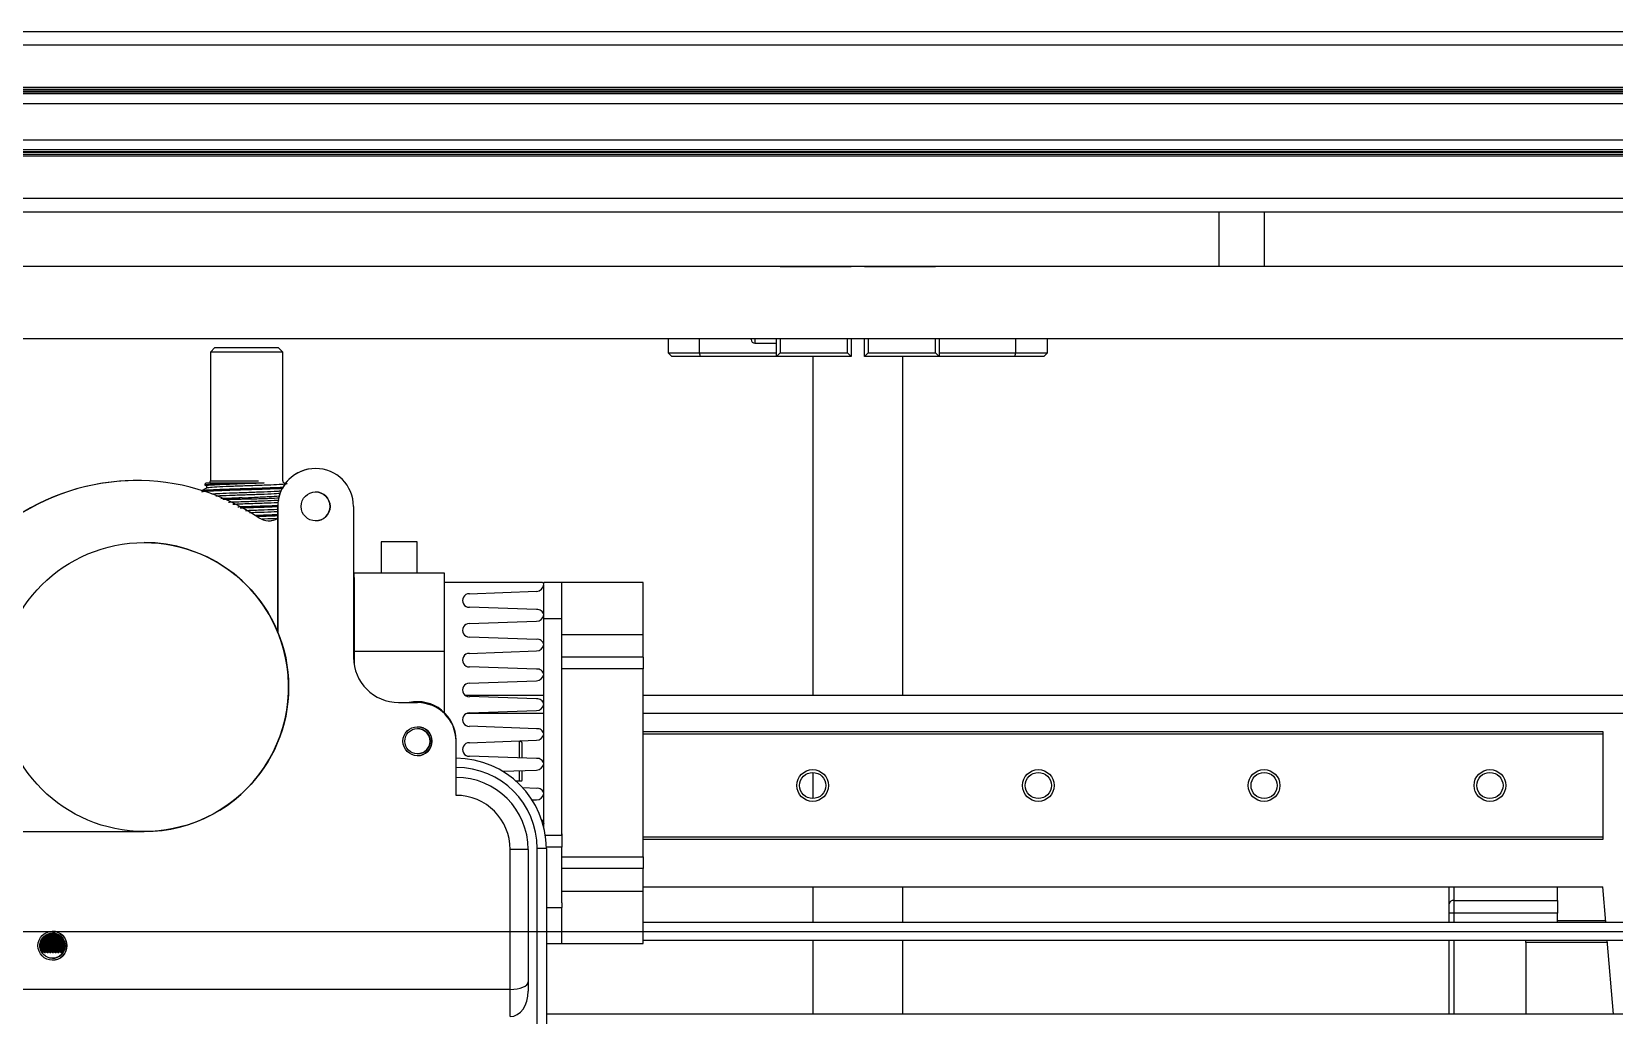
# Model space of a CAD drawing. Header units: millimetres. Extents: x 15 to 1184, y 5 to 1288.
# Drawn here: x 357.7 to 474.6, y 589.8 to 662.4 of the extents above; entities that cross this region are included whole.
import ezdxf

# ---------------------------------------------------------------- set-up
doc = ezdxf.new("R2010")
doc.units = ezdxf.units.MM

msp = doc.modelspace()

# ---------------------------------------------------------------- linework, layer by layer
at = {"color": 7, "linetype": 'Continuous', "lineweight": 25}
for p, q in [((493.21, 662.42), (254.21, 662.42)), ((491.21, 658.15), (256.21, 658.15)), ((491.21, 657.82), (256.21, 657.82)), ((491.21, 653.69), (256.21, 653.69)), ((491.21, 653.35), (256.21, 653.35)), ((491.21, 649.09), (256.21, 649.09)), ((445.38, 645.09), (445.38, 649.09)), ((448.71, 649.09), (448.71, 645.09)), ((493.52, 645.09), (253.9, 645.09)), ((412.98, 645.09), (334.44, 645.09)), ((412.98, 645.09), (418.21, 645.09)), ((419.21, 645.09), (418.21, 645.09)), ((419.21, 645.09), (424.44, 645.09)), ((445.38, 645.09), (424.44, 645.09)), ((448.71, 645.09), (445.38, 645.09)), ((250.82, 639.75), (493.71, 639.75)), ((404.71, 639.75), (404.71, 638.69)), ((410.84, 639.69), (410.84, 639.75)), ((411.11, 639.42), (412.71, 639.42)), ((412.71, 638.42), (412.71, 639.75)), ((412.98, 639.75), (412.98, 638.69)), ((417.94, 638.69), (417.94, 639.75)), ((418.21, 639.75), (418.21, 638.42)), ((419.21, 638.42), (419.21, 639.75)), ((419.48, 639.75), (419.48, 638.69)), ((424.44, 638.69), (424.44, 639.75)), ((424.71, 639.75), (424.71, 638.42)), ((432.71, 638.69), (432.71, 639.75)), ((371.25, 639.09), (370.92, 638.75)), ((370.92, 638.75), (370.92, 629.25)), ((376.25, 638.75), (370.92, 638.75)), ((371.25, 639.09), (375.92, 639.09)), ((376.25, 638.75), (375.92, 639.09)), ((376.25, 629.25), (376.25, 638.75)), ((404.71, 638.69), (404.98, 638.42)), ((404.71, 638.69), (407.02, 638.69)), ((407.1, 638.42), (404.98, 638.42)), ((407.02, 638.69), (412.71, 638.69)), ((407.1, 638.42), (407.02, 638.69)), ((412.71, 638.42), (407.1, 638.42)), ((412.71, 638.42), (412.98, 638.69)), ((418.21, 638.42), (412.71, 638.42)), ((412.98, 638.69), (417.94, 638.69)), ((415.38, 638.42), (415.38, 613.42)), ((418.21, 638.42), (417.94, 638.69)), ((419.21, 638.42), (419.48, 638.69)), ((424.71, 638.42), (419.21, 638.42)), ((419.48, 638.69), (424.44, 638.69)), ((422.04, 613.42), (422.04, 638.42)), ((424.44, 638.69), (424.71, 638.42)), ((424.71, 638.69), (430.39, 638.69)), ((430.31, 638.42), (424.71, 638.42)), ((430.31, 638.42), (430.39, 638.69)), ((432.44, 638.42), (430.31, 638.42)), ((430.39, 638.69), (432.71, 638.69)), ((432.44, 638.42), (432.71, 638.69)), ((378.68, 630.16), (378.68, 630.16)), ((365.47, 629.27), (365.47, 629.27)), ((370.59, 629.09), (370.48, 628.98)), ((370.48, 628.95), (370.62, 628.87)), ((370.59, 629.09), (374.48, 629.09)), ((370.62, 628.87), (370.62, 628.71)), ((376.34, 628.79), (376.07, 628.75)), ((376.26, 628.75), (376.07, 628.75)), ((372.44, 627.88), (371.84, 627.86)), ((373.27, 627.99), (372.44, 627.88)), ((375.88, 618.07), (375.88, 627.36)), ((375.88, 627.36), (375.88, 618.07)), ((375.88, 627.36), (375.88, 627.36)), ((381.48, 627.36), (381.48, 616.21)), ((383.53, 624.75), (383.53, 622.42)), ((386.19, 624.75), (383.53, 624.75)), ((386.19, 622.42), (386.19, 624.75)), ((381.53, 622.22), (381.48, 622.22)), ((388.19, 622.42), (381.53, 622.42)), ((381.53, 622.11), (381.53, 622.42)), ((381.53, 622.11), (381.53, 619.22)), ((388.19, 621.75), (388.19, 622.42)), ((395.39, 621.75), (388.19, 621.75)), ((388.19, 620.86), (388.19, 621.75)), ((396.86, 621.75), (395.52, 621.75)), ((395.52, 621.66), (395.52, 621.75)), ((402.86, 621.75), (396.86, 621.75)), ((396.86, 619.09), (396.86, 621.75)), ((402.86, 617.91), (402.86, 621.75)), ((388.19, 616.66), (388.19, 620.86)), ((390.03, 620.91), (394.99, 621.09)), ((395.52, 619.09), (395.52, 621.55)), ((395, 619.74), (390.04, 619.92)), ((381.53, 619.22), (381.53, 615.66)), ((390.03, 618.71), (394.99, 618.89)), ((395.52, 619.09), (396.86, 619.09)), ((395.52, 603.68), (395.52, 619.09)), ((396.86, 618.75), (396.86, 619.09)), ((396.86, 603.09), (396.86, 618.75)), ((375.88, 618.07), (375.88, 618.07)), ((395, 617.54), (390.04, 617.71)), ((396.86, 617.91), (402.86, 617.91)), ((402.86, 616.22), (402.86, 617.91)), ((381.53, 616.66), (388.19, 616.66)), ((388.19, 612.12), (388.19, 616.65)), ((390.03, 616.51), (394.99, 616.69)), ((402.86, 616.22), (396.86, 616.22)), ((402.86, 616.22), (402.86, 615.37)), ((395, 615.34), (390.04, 615.51)), ((402.86, 615.37), (396.86, 615.37)), ((402.86, 601.48), (402.86, 615.37)), ((390.03, 614.31), (394.99, 614.49)), ((384.81, 612.87), (386.2, 612.87)), ((386.2, 612.94), (386.2, 612.94)), ((389.72, 613.42), (395.52, 613.42)), ((395, 613.14), (390.04, 613.32)), ((402.86, 613.42), (506.71, 613.42)), ((390.03, 612.11), (394.99, 612.29)), ((389.05, 610.05), (389.05, 610.09)), ((389.05, 606.02), (389.05, 610.02)), ((390.03, 609.91), (394.99, 610.09)), ((395, 610.94), (390.04, 611.12)), ((393.73, 608.79), (393.73, 610.04)), ((393.93, 609.89), (393.77, 610.05)), ((395.44, 610.75), (395.52, 610.75)), ((395.52, 610.55), (395.52, 610.55)), ((402.86, 610.75), (473.71, 610.75)), ((473.71, 610.55), (402.86, 610.55)), ((473.71, 610.75), (473.71, 610.55)), ((473.71, 610.55), (473.71, 602.95)), ((395, 608.74), (390.04, 608.92)), ((393.93, 608.78), (393.93, 609.89)), ((392.49, 607.8), (394.99, 607.89)), ((393.73, 607.09), (393.73, 607.84)), ((393.93, 607.15), (393.93, 607.85)), ((415.38, 607.72), (415.38, 605.79)), ((393.46, 607.09), (393.73, 607.09)), ((393.73, 607.09), (393.86, 607.09)), ((395, 606.54), (393.98, 606.58)), ((394.67, 605.68), (394.99, 605.69)), ((354.9, 603.35), (366.02, 603.35)), ((395.64, 603.09), (396.86, 603.09)), ((396.86, 603.18), (396.86, 602.2)), ((402.86, 602.95), (473.71, 602.95)), ((473.71, 602.95), (473.71, 602.75)), ((393.05, 591.69), (393.05, 602.02)), ((394.38, 602.02), (393.05, 602.02)), ((394.38, 602.02), (394.38, 592.24)), ((395.72, 602.09), (395.05, 602.09)), ((395.05, 585.61), (395.05, 602.09)), ((396.86, 602.2), (395.71, 602.2)), ((395.72, 602.09), (395.72, 585.61)), ((396.86, 598.09), (396.86, 602.2)), ((473.71, 602.75), (402.86, 602.75)), ((396.86, 601.48), (402.86, 601.48)), ((402.86, 600.63), (396.86, 600.63)), ((402.86, 601.48), (402.86, 600.63)), ((402.86, 598.94), (402.86, 600.63)), ((396.86, 598.94), (402.86, 598.94)), ((402.86, 599.26), (473.71, 599.26)), ((402.86, 595.09), (402.86, 598.94)), ((415.38, 599.26), (415.38, 596.65)), ((422.04, 596.65), (422.04, 599.26)), ((462.38, 598.02), (462.38, 599.26)), ((470.38, 598.26), (470.38, 599.26)), ((473.93, 596.65), (473.71, 599.26)), ((396.86, 598.09), (396.86, 597.75)), ((396.86, 595.09), (396.86, 597.75)), ((462.38, 597.31), (462.38, 598.02)), ((462.38, 596.65), (462.38, 597.31)), ((462.71, 597.31), (462.38, 597.31)), ((462.71, 598.26), (462.71, 597.31)), ((462.71, 598.26), (470.38, 598.26)), ((470.38, 597.31), (462.71, 597.31)), ((470.38, 598.26), (470.38, 597.31)), ((470.38, 596.65), (470.38, 597.31)), ((402.86, 596.65), (489.71, 596.65)), ((358.39, 594.55), (358.39, 595.29)), ((358.59, 594.49), (358.59, 595.59)), ((358.79, 594.49), (358.79, 595.74)), ((358.99, 594.49), (358.99, 595.82)), ((359.19, 594.49), (359.19, 595.85)), ((359.39, 594.49), (359.39, 595.84)), ((359.59, 594.49), (359.59, 595.79)), ((359.79, 594.49), (359.79, 595.68)), ((359.99, 594.49), (359.99, 595.48)), ((395.72, 595.09), (396.86, 595.09)), ((396.86, 595.09), (402.86, 595.09)), ((402.86, 595.32), (486.78, 595.32)), ((415.38, 595.32), (415.38, 589.86)), ((422.04, 589.86), (422.04, 595.32)), ((462.38, 589.86), (462.38, 595.32)), ((468.04, 595.15), (468.04, 595.32)), ((468.04, 595.15), (468.04, 589.86)), ((474.51, 589.86), (474.04, 595.32)), ((358.46, 594.42), (358.53, 594.42)), ((358.59, 594.49), (358.53, 594.42)), ((358.66, 594.42), (358.59, 594.49)), ((358.66, 594.42), (358.73, 594.42)), ((358.79, 594.49), (358.73, 594.42)), ((358.86, 594.42), (358.79, 594.49)), ((358.86, 594.42), (358.93, 594.42)), ((358.99, 594.49), (358.93, 594.42)), ((359.06, 594.42), (358.99, 594.49)), ((359.06, 594.42), (359.13, 594.42)), ((359.19, 594.49), (359.13, 594.42)), ((359.26, 594.42), (359.19, 594.49)), ((359.26, 594.42), (359.33, 594.42)), ((359.39, 594.49), (359.33, 594.42)), ((359.46, 594.42), (359.39, 594.49)), ((359.46, 594.42), (359.53, 594.42)), ((359.59, 594.49), (359.53, 594.42)), ((359.66, 594.42), (359.59, 594.49)), ((359.66, 594.42), (359.73, 594.42)), ((359.79, 594.49), (359.73, 594.42)), ((359.86, 594.42), (359.79, 594.49)), ((359.86, 594.42), (359.93, 594.42)), ((359.99, 594.49), (359.93, 594.42)), ((360.04, 594.42), (359.99, 594.49)), ((393.05, 591.69), (355.92, 591.69)), ((393.05, 589.69), (393.05, 591.69)), ((394.38, 592.24), (394.38, 591.57)), ((486.78, 589.86), (395.72, 589.86))]:
    msp.add_line(p, q, dxfattribs=at)
at = {"color": 8, "linetype": 'Continuous', "lineweight": 25}
for p, q in [((492.21, 661.42), (255.21, 661.42)), ((491.21, 658.29), (256.21, 658.29)), ((491.21, 658.02), (256.21, 658.02)), ((491.21, 657.95), (256.21, 657.95)), ((491.21, 657.1), (256.21, 657.1)), ((491.21, 654.41), (256.21, 654.41)), ((491.21, 653.55), (256.21, 653.55)), ((491.21, 653.49), (256.21, 653.49)), ((491.21, 653.22), (256.21, 653.22)), ((491.21, 650.09), (256.21, 650.09)), ((407.02, 638.69), (407.02, 639.75)), ((411.11, 639.75), (411.11, 639.42)), ((430.39, 638.69), (430.39, 639.75)), ((370.92, 629.25), (374.47, 629.25)), ((381.53, 619.22), (381.48, 619.22)), ((389.87, 612.09), (395.52, 612.09)), ((402.86, 612.09), (507.04, 612.09)), ((462.71, 599.26), (462.71, 598.26)), ((395.72, 597.75), (396.86, 597.75)), ((462.71, 597.31), (462.71, 596.65)), ((470.38, 596.77), (473.92, 596.77)), ((358.33, 594.78), (358.33, 595.06)), ((358.46, 594.42), (358.46, 595.42)), ((358.53, 594.42), (358.53, 595.51)), ((358.66, 594.42), (358.66, 595.65)), ((358.73, 594.42), (358.73, 595.69)), ((358.86, 594.42), (358.86, 595.77)), ((358.93, 594.42), (358.93, 595.8)), ((359.06, 594.42), (359.06, 595.84)), ((359.13, 594.42), (359.13, 595.85)), ((359.26, 594.42), (359.26, 595.85)), ((359.33, 594.42), (359.33, 595.85)), ((359.46, 594.42), (359.46, 595.83)), ((359.53, 594.42), (359.53, 595.81)), ((359.66, 594.42), (359.66, 595.76)), ((359.73, 594.42), (359.73, 595.72)), ((359.86, 594.42), (359.86, 595.63)), ((359.93, 594.42), (359.93, 595.56)), ((360.06, 594.46), (360.06, 595.38)), ((360.13, 594.6), (360.13, 595.24)), ((462.71, 595.32), (462.71, 589.86)), ((474.06, 595.15), (468.04, 595.15))]:
    msp.add_line(p, q, dxfattribs=at)
at = {"color": 7, "linetype": 'Continuous'}
msp.add_line((260.38, 595.98), (489.71, 595.98), dxfattribs=at)
at = {"color": 7, "linetype": 'Continuous', "lineweight": 25, "flags": 128}
for points in [[(386.2, 612.94), (386.2, 612.94), (385.59, 612.87)], [(395.52, 603.95), (395.5, 603.86), (395.49, 603.82)]]:
    msp.add_lwpolyline(points, dxfattribs=at)
at = {"color": 7, "linetype": 'Continuous', "lineweight": 25}
for centre, radius in [((378.68, 627.36), 1.07), ((366.02, 614.02), 10.67), ((386.2, 610.02), 1.07), ((386.2, 610.02), 0.933), ((415.38, 606.75), 1.17), ((415.38, 606.75), 0.967), ((432.04, 606.75), 1.17), ((432.04, 606.75), 0.967), ((448.71, 606.75), 1.17), ((448.71, 606.75), 0.967), ((465.38, 606.75), 1.17), ((465.38, 606.75), 0.967), ((359.25, 594.92), 1.07), ((359.25, 594.92), 0.933)]:
    msp.add_circle(centre, radius, dxfattribs=at)
for centre, radius, start, end in [((411.11, 639.69), 0.267, 180, 270), ((378.68, 627.36), 2.8, 0.0054, 180.0054), ((378.68, 627.36), 2.8, 90, 180.0054), ((365.47, 613.09), 16.18, 56.1221, 125.6602), ((365.47, 613.09), 16.18, 90, 125.6602), ((370.75, 629.25), 0.167, 270, 0), ((376.42, 629.25), 0.167, 180, 270), ((378.68, 627.36), 1.07, 0.0054, 90), ((375.23, 627.63), 1.33, 236.1221, 299.4791), ((375.23, 627.63), 1.33, 270, 299.5102), ((378.68, 627.36), 1.07, 270, 0.0054), ((366.02, 614.02), 10.67, 21.4428, 90), ((395.39, 621.62), 0.133, 359.8357, 90), ((390.03, 620.41), 0.5, 89.776, 271), ((394.99, 621.62), 0.534, 270, 359.8357), ((394.99, 619.42), 0.534, 270, 352.6522), ((395.07, 619.29), 0.456, 7.9563, 98.9732), ((390.03, 618.21), 0.5, 89.776, 271), ((366.02, 614.02), 10.67, 270, 22.3291), ((366.02, 614.02), 10.67, 270, 22.3291), ((394.99, 617.22), 0.534, 270, 352.6522), ((395.07, 617.09), 0.456, 7.9563, 98.9732), ((384.81, 616.21), 3.33, 180.0054, 270.0013), ((390.03, 616.01), 0.5, 89.776, 271), ((366.02, 614.02), 10.67, 359.8123, 4.479), ((394.99, 615.02), 0.534, 270, 352.6522), ((395.07, 614.89), 0.456, 7.9563, 98.9732), ((390.03, 613.81), 0.5, 89.776, 271), ((386.2, 610.09), 2.85, 0.0054, 102.4178), ((386.2, 610.02), 2.85, 0.0054, 90.0013), ((394.99, 612.82), 0.534, 270, 352.6522), ((395.07, 612.69), 0.456, 7.9563, 98.9732), ((390.03, 611.61), 0.5, 89.776, 271), ((386.2, 610.02), 1.07, 270, 90), ((386.2, 610.02), 0.933, 270, 90), ((394.99, 610.62), 0.534, 270, 352.6522), ((395.07, 610.49), 0.456, 7.9563, 98.9732), ((390.03, 609.41), 0.5, 89.776, 271), ((389.05, 602.09), 6.67, 0.0054, 89.9997), ((389.05, 602.09), 6, 0.0054, 89.9997), ((394.99, 608.42), 0.534, 270, 352.6522), ((395.07, 608.29), 0.456, 7.9563, 98.9732), ((389.05, 602.02), 5.33, 0.0054, 90), ((395.07, 606.09), 0.456, 7.9563, 98.9732), ((389.05, 602.02), 4, 0.0054, 90), ((394.99, 606.22), 0.534, 270, 352.6522), ((395.07, 603.89), 0.456, 7.9563, 51.2169), ((462.67, 597.96), 0.298, 81.9529, 168.5798), ((359.25, 594.92), 1.07, 0.0054, 90), ((359.25, 594.92), 0.933, 270, 90), ((359.25, 594.92), 1.07, 270, 0.0054)]:
    msp.add_arc(centre, radius, start, end, dxfattribs=at)
for centre, major_axis, ratio, start_param, end_param in [((393.05, 592.24), (1.33, 0), 0.414214, 4.712465, 6.283261), ((393.05, 591.57), (0, 1.89), 0.707107, 3.141593, 4.712389)]:
    msp.add_ellipse(centre, major_axis=major_axis, ratio=ratio, start_param=start_param, end_param=end_param, dxfattribs=at)
for points, knots in [([(376.07, 628.75), (375.75, 628.74), (375.09, 628.71), (373.78, 628.67), (372.46, 628.63), (371.3, 628.59), (370.55, 628.55), (370.2, 628.52), (370.26, 628.5), (370.26, 628.5)], [0, 0, 0, 0, 0.166499, 0.332999, 0.499499, 0.666, 0.832499, 0.998998, 1, 1, 1, 1]), ([(370.62, 628.71), (370.56, 628.68), (370.44, 628.61), (370.32, 628.54), (370.26, 628.5)], [0, 0, 0, 0, 0.49996, 1, 1, 1, 1]), ([(376.28, 628.68), (376.22, 628.68), (375.95, 628.66), (375.05, 628.63), (373.79, 628.59), (372.46, 628.55), (371.32, 628.5), (370.48, 628.46), (370.33, 628.44), (370.26, 628.42)], [0, 0, 0, 0, 0.049163, 0.207635, 0.366108, 0.524582, 0.683056, 0.841527, 1, 1, 1, 1]), ([(370.5, 628.96), (370.51, 628.97), (370.53, 628.98), (370.96, 629), (371.69, 629.02), (372.64, 629.05), (373.62, 629.07), (374.22, 629.08), (374.48, 629.09)], [0, 0, 0, 0, 0.130736, 0.314153, 0.496092, 0.677399, 0.85623, 1, 1, 1, 1]), ([(374.88, 629.09), (374.51, 629.07), (373.77, 629.05), (372.58, 629), (371.55, 628.96), (370.87, 628.92), (370.56, 628.89), (370.63, 628.88), (370.64, 628.87)], [0, 0, 0, 0, 0.194438, 0.388874, 0.583314, 0.777745, 0.972184, 1, 1, 1, 1]), ([(376.55, 629.05), (376.55, 629.05), (376.65, 629.03), (376.43, 629), (375.87, 628.96), (374.91, 628.92), (373.76, 628.88), (372.58, 628.84), (371.56, 628.8), (370.82, 628.75), (370.69, 628.73), (370.62, 628.71)], [0, 0, 0, 0, 0.000655, 0.125653, 0.250653, 0.375653, 0.500654, 0.625654, 0.750656, 0.875653, 1, 1, 1, 1]), ([(374.48, 629.09), (374.57, 629.09), (374.7, 629.09), (374.83, 629.09), (374.88, 629.09)], [0, 0, 0, 0, 0.609041, 1, 1, 1, 1]), ([(376.16, 628.49), (376.06, 628.48), (375.77, 628.46), (374.9, 628.42), (373.76, 628.38), (372.59, 628.34), (371.59, 628.3), (371.2, 628.27), (371.02, 628.26)], [0, 0, 0, 0, 0.111371, 0.294867, 0.478364, 0.661861, 0.84536, 1, 1, 1, 1]), ([(376.06, 628.31), (375.98, 628.31), (375.72, 628.29), (374.9, 628.25), (373.76, 628.21), (372.6, 628.17), (371.72, 628.14), (371.41, 628.12), (371.32, 628.11)], [0, 0, 0, 0, 0.088965, 0.295459, 0.501955, 0.708449, 0.914947, 1, 1, 1, 1]), ([(373.27, 627.99), (372.92, 627.98), (372.34, 627.96), (371.87, 627.94), (371.68, 627.93)], [0, 0, 0, 0, 0.611986, 1, 1, 1, 1]), ([(375.96, 627.81), (375.91, 627.8), (375.68, 627.79), (374.89, 627.75), (373.78, 627.71), (372.81, 627.68), (372.36, 627.66), (372.24, 627.66)], [0, 0, 0, 0, 0.071763, 0.347679, 0.623596, 0.899512, 1, 1, 1, 1]), ([(375.99, 627.97), (375.76, 627.96), (375.25, 627.93), (374.2, 627.9), (373.21, 627.88), (372.64, 627.88), (372.44, 627.88)], [0, 0, 0, 0, 0.2463204, 0.5414876, 0.8411485, 1, 1, 1, 1]), ([(375.93, 627.64), (375.89, 627.64), (375.66, 627.62), (374.89, 627.59), (373.78, 627.55), (372.92, 627.52), (372.57, 627.5), (372.56, 627.5)], [0, 0, 0, 0, 0.064741, 0.371067, 0.677395, 0.983722, 1, 1, 1, 1]), ([(373.27, 627.99), (373.57, 628), (374.25, 628.04), (375.24, 628.09), (375.76, 628.11), (376.01, 628.13)], [0, 0, 0, 0, 0.290517, 0.661264, 1, 1, 1, 1]), ([(375.89, 627.41), (375.62, 627.4), (375.02, 627.38), (374.04, 627.35), (373.33, 627.32), (373.05, 627.32), (372.94, 627.31)], [0, 0, 0, 0, 0.333267, 0.7378, 0.894435, 1, 1, 1, 1]), ([(375.89, 627.33), (375.62, 627.32), (375.02, 627.29), (373.98, 627.26), (373.32, 627.24), (373.1, 627.23)], [0, 0, 0, 0, 0.350711, 0.77621, 1, 1, 1, 1]), ([(375.88, 627.14), (375.86, 627.13), (375.64, 627.12), (374.89, 627.09), (374.05, 627.06), (373.58, 627.04), (373.5, 627.04)], [0, 0, 0, 0, 0.0549856, 0.4794291, 0.9038765, 1, 1, 1, 1]), ([(375.88, 626.97), (375.86, 626.97), (375.64, 626.95), (374.91, 626.92), (374.17, 626.9), (373.81, 626.88)], [0, 0, 0, 0, 0.062234, 0.5426304, 1, 1, 1, 1]), ([(375.88, 626.75), (375.62, 626.74), (375.14, 626.72), (374.49, 626.69), (374.21, 626.69)], [0, 0, 0, 0, 0.5528538, 1, 1, 1, 1]), ([(375.88, 626.66), (375.62, 626.65), (375.18, 626.63), (374.59, 626.61), (374.35, 626.61)], [0, 0, 0, 0, 0.60068, 1, 1, 1, 1]), ([(375.88, 626.47), (375.86, 626.47), (375.64, 626.45), (375.21, 626.43), (374.78, 626.42), (374.73, 626.42)], [0, 0, 0, 0, 0.102683, 0.895312, 1, 1, 1, 1]), ([(393.86, 607.09), (393.87, 607.09), (393.88, 607.09), (393.89, 607.09), (393.9, 607.1), (393.91, 607.11), (393.91, 607.11), (393.92, 607.12), (393.92, 607.13), (393.93, 607.14), (393.93, 607.15), (393.93, 607.15)], [0, 0, 0, 0, 0.255332, 0.369505, 0.485359, 0.5371, 0.589298, 0.637506, 0.719072, 0.877766, 1, 1, 1, 1]), ([(402.86, 599.11), (402.86, 599.19), (402.86, 599.29), (402.86, 599.36), (402.86, 599.37)], [0, 0, 0, 0, 0.830566, 1, 1, 1, 1])]:
    msp.add_open_spline(points, degree=3, knots=knots, dxfattribs=at)

doc.saveas('drawing.dxf')
